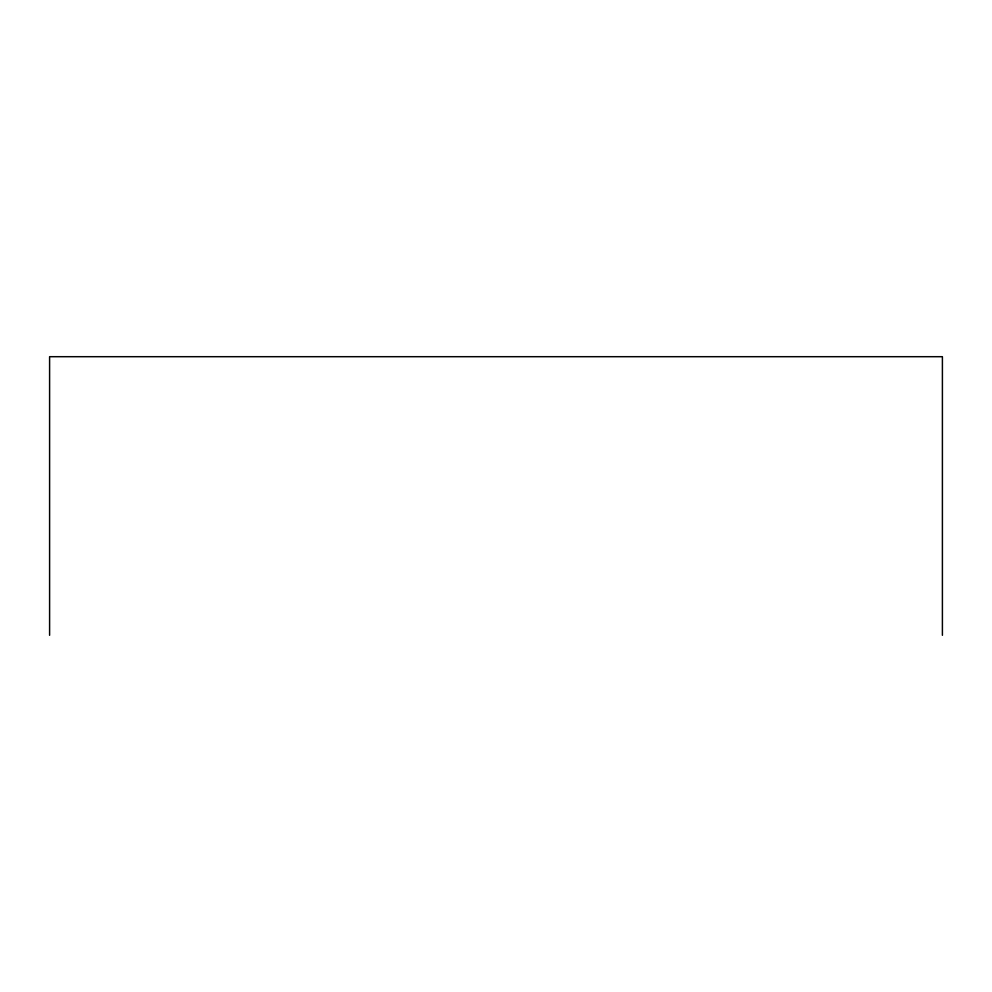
<?xml version="1.0" encoding="UTF-8"?>
<svg xmlns="http://www.w3.org/2000/svg" width="992" height="992" viewBox="0 0 992 992"><rect width="100%" height="100%" fill="white"/><g stroke="black" fill="none" stroke-linecap="round" stroke-linejoin="round"><path stroke-width="1.49" d="M942.4 635.302L942.4 356.698L49.6 356.698L49.6 635.302"/></g></svg>
